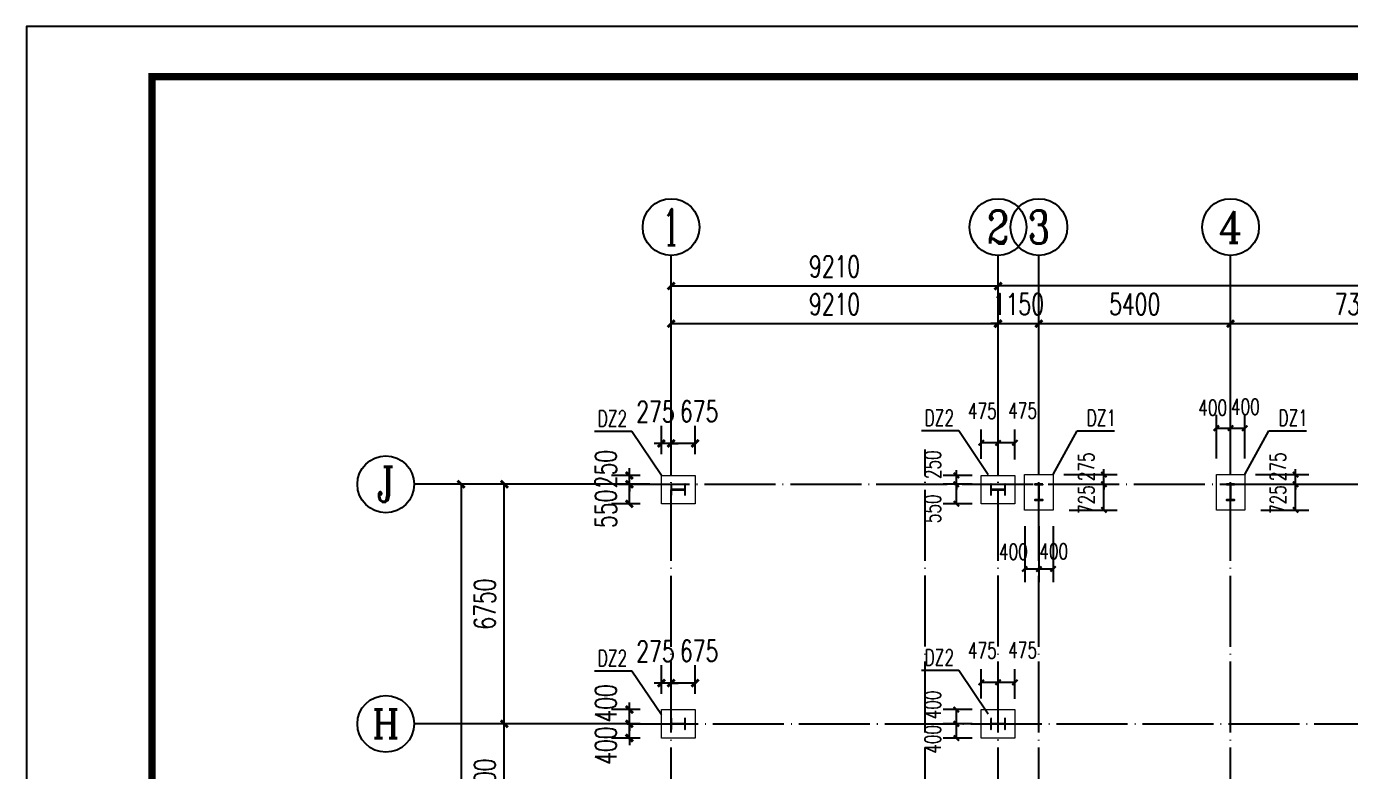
# Model space of a CAD drawing. Extents: x -89996 to 1006241, y -2176 to 440573.
# Drawn here: x 243070 to 280342, y 151627 to 172594 of the extents above; entities that cross this region are included whole.
import ezdxf
from ezdxf.enums import TextEntityAlignment as Align

# ---------------------------------------------------------------- set-up
doc = ezdxf.new("R2010")
doc.units = 0
doc.header["$LTSCALE"] = 1000
doc.header["$MEASUREMENT"] = 0
doc.linetypes.add('DOTE', pattern=[2.42, 2, -0.2, 0.02, -0.2])
for name, color, linetype in [('AXIS', 3, 'Continuous'), ('AXIS_TEXT', 7, 'Continuous'), ('DIM_LEAD', 3, 'Continuous'), ('DOTE', 1, 'DOTE'), ('GZ', 50, 'Continuous'), ('PUB_TITLE', 4, 'Continuous'), ('WALL', 9, 'Continuous'), ('YCX', 90, 'Continuous')]:
    doc.layers.add(name, color=color, linetype=linetype)
doc.layers.add('BASE_SING', color=7, linetype='Continuous', lineweight=0)
doc.styles.add('_TCH_AXIS', font='COMPLEX', dxfattribs={"bigfont": 'GBCBIG'})
doc.styles.add('_TCH_DIM_T3', font='SIMPLEX', dxfattribs={"width": 0.705882, "bigfont": 'GBCBIG'})
doc.styles.add('COMPLEX', font='COMPLEX')
doc.dimstyles.new('_TCH_ARCH&&200', dxfattribs={"dimtxt": 595, "dimasz": 200, "dimexe": 500, "dimexo": 600, "dimgap": 252.5, "dimtad": 1, "dimdec": 0, "dimzin": 0, "dimdsep": 46, "dimtxsty": '_TCH_DIM_T3', "dimblk": 'ARCHTICK', "dimcen": 0.09, "dimclrt": 7, "dimazin": 2, "dimtfac": 1, "dimtdec": 0, "dimtix": 1, "dimtmove": 2, "dimatfit": 3, "dimfxl": 0, "dimtolj": 1, "dimtzin": 0, "dimarcsym": 0})
doc.dimstyles.new('TCH-200-1', dxfattribs={"dimtxt": 595, "dimasz": 200, "dimexe": 500, "dimexo": 600, "dimgap": 252.5, "dimtad": 1, "dimdec": 0, "dimzin": 0, "dimdsep": 46, "dimtxsty": '_TCH_DIM_T3', "dimblk": 'ARCHTICK', "dimcen": 0.09, "dimclrd": 3, "dimclre": 3, "dimclrt": 7, "dimazin": 2, "dimtfac": 1, "dimtdec": 0, "dimtix": 1, "dimtmove": 2, "dimatfit": 3, "dimfxl": 0, "dimtolj": 1, "dimtzin": 0, "dimarcsym": 0})
doc.dimstyles.new('TCH_150_1', dxfattribs={"dimtxt": 446.25, "dimasz": 150, "dimexe": 375, "dimexo": 450, "dimgap": 189.375, "dimtad": 1, "dimdec": 0, "dimzin": 0, "dimdsep": 46, "dimtxsty": '_TCH_DIM_T3', "dimblk": 'ARCHTICK', "dimcen": 0.09, "dimclrd": 256, "dimclre": 256, "dimclrt": 7, "dimazin": 2, "dimtfac": 1, "dimtdec": 0, "dimtix": 1, "dimtmove": 2, "dimatfit": 3, "dimfxl": 0, "dimtolj": 1, "dimtzin": 0, "dimarcsym": 0})

# ---------------------------------------------------------------- blocks, each defined once
blk = doc.blocks.new('_AXISO')
blk.add_circle((0, 0), 0.5)
at = {"layer": 'AXIS_TEXT', "style": 'COMPLEX', "width": 1.041667}
blk.add_attdef('A', text='', height=0.56, dxfattribs=at).set_placement((-0.25, -0.28), (0.25, -0.28), align=Align.FIT)
blk = doc.blocks.new('_ArchTick')
at = {"color": 0, "linetype": 'ByBlock', "const_width": 0.4}
blk.add_lwpolyline([(-0.5, -0.5), (0.5, 0.5)], dxfattribs=at)
blk = doc.blocks.new('*D3018')
at = {"layer": 'AXIS', "color": 0, "lineweight": -2, "transparency": 16777216}
for p, q in [((1480, 42427), (1480, 45877)), ((10690, 42427), (10690, 45877)), ((1480, 45377), (10690, 45377))]:
    blk.add_line(p, q, dxfattribs=at)
at = {"layer": 'Defpoints', "color": 0, "transparency": 16777216}
for p in [(10690, 45377), (1480, 41827), (10690, 41827)]:
    blk.add_point(p, dxfattribs=at)
at = {"layer": 'AXIS', "color": 0, "lineweight": -2, "transparency": 16777216, "xscale": 200, "yscale": 200, "zscale": 200, "rotation": 180}
blk.add_blockref('_ArchTick', (1480, 45377), dxfattribs=at)
at = {"layer": 'AXIS', "color": 0, "lineweight": -2, "transparency": 16777216, "xscale": 200, "yscale": 200, "zscale": 200}
blk.add_blockref('_ArchTick', (10690, 45377), dxfattribs=at)
at = {"layer": 'AXIS', "color": 7, "transparency": 16777216, "insert": (6085, 45927), "char_height": 595, "attachment_point": 5, "style": '_TCH_DIM_T3'}
blk.add_mtext('\\A1;9210', dxfattribs=at)
blk = doc.blocks.new('*D3019')
at = {"layer": 'AXIS', "color": 0, "lineweight": -2, "transparency": 16777216}
for p, q in [((10690, 42427), (10690, 45877)), ((11840, 42427), (11840, 45877)), ((10690, 45377), (10490, 45377)), ((10690, 45377), (11840, 45377)), ((11840, 45377), (12040, 45377))]:
    blk.add_line(p, q, dxfattribs=at)
at = {"layer": 'Defpoints', "color": 0, "transparency": 16777216}
for p in [(11840, 45377), (10690, 41827), (11840, 41827)]:
    blk.add_point(p, dxfattribs=at)
at = {"layer": 'AXIS', "color": 0, "lineweight": -2, "transparency": 16777216, "xscale": 200, "yscale": 200, "zscale": 200}
blk.add_blockref('_ArchTick', (10690, 45377), dxfattribs=at)
at = {"layer": 'AXIS', "color": 0, "lineweight": -2, "transparency": 16777216, "xscale": 200, "yscale": 200, "zscale": 200, "rotation": 180}
blk.add_blockref('_ArchTick', (11840, 45377), dxfattribs=at)
at = {"layer": 'AXIS', "color": 7, "transparency": 16777216, "insert": (11265, 45927), "char_height": 595, "attachment_point": 5, "style": '_TCH_DIM_T3'}
blk.add_mtext('\\A1;1150', dxfattribs=at)
blk = doc.blocks.new('*D3020')
at = {"layer": 'AXIS', "color": 0, "lineweight": -2, "transparency": 16777216}
for p, q in [((11840, 42427), (11840, 45877)), ((17240, 42427), (17240, 45877)), ((11840, 45377), (17240, 45377))]:
    blk.add_line(p, q, dxfattribs=at)
at = {"layer": 'Defpoints', "color": 0, "transparency": 16777216}
for p in [(17240, 45377), (11840, 41827), (17240, 41827)]:
    blk.add_point(p, dxfattribs=at)
at = {"layer": 'AXIS', "color": 0, "lineweight": -2, "transparency": 16777216, "xscale": 200, "yscale": 200, "zscale": 200, "rotation": 180}
blk.add_blockref('_ArchTick', (11840, 45377), dxfattribs=at)
at = {"layer": 'AXIS', "color": 0, "lineweight": -2, "transparency": 16777216, "xscale": 200, "yscale": 200, "zscale": 200}
blk.add_blockref('_ArchTick', (17240, 45377), dxfattribs=at)
at = {"layer": 'AXIS', "color": 7, "transparency": 16777216, "insert": (14540, 45927), "char_height": 595, "attachment_point": 5, "style": '_TCH_DIM_T3'}
blk.add_mtext('\\A1;5400', dxfattribs=at)
blk = doc.blocks.new('*D3021')
at = {"layer": 'AXIS', "color": 0, "lineweight": -2, "transparency": 16777216}
for p, q in [((17240, 42427), (17240, 45877)), ((24540, 42427), (24540, 45877)), ((17240, 45377), (24540, 45377))]:
    blk.add_line(p, q, dxfattribs=at)
at = {"layer": 'Defpoints', "color": 0, "transparency": 16777216}
for p in [(24540, 45377), (17240, 41827), (24540, 41827)]:
    blk.add_point(p, dxfattribs=at)
at = {"layer": 'AXIS', "color": 0, "lineweight": -2, "transparency": 16777216, "xscale": 200, "yscale": 200, "zscale": 200, "rotation": 180}
blk.add_blockref('_ArchTick', (17240, 45377), dxfattribs=at)
at = {"layer": 'AXIS', "color": 0, "lineweight": -2, "transparency": 16777216, "xscale": 200, "yscale": 200, "zscale": 200}
blk.add_blockref('_ArchTick', (24540, 45377), dxfattribs=at)
at = {"layer": 'AXIS', "color": 7, "transparency": 16777216, "insert": (20890, 45927), "char_height": 595, "attachment_point": 5, "style": '_TCH_DIM_T3'}
blk.add_mtext('\\A1;7300', dxfattribs=at)
blk = doc.blocks.new('*D3037')
at = {"layer": 'AXIS', "color": 0, "lineweight": -2, "transparency": 16777216}
for p, q in [((-360, 34100), (-3718, 34100)), ((-3218, 30700), (-3218, 34100)), ((-360, 30700), (-3718, 30700))]:
    blk.add_line(p, q, dxfattribs=at)
at = {"layer": 'Defpoints', "color": 0, "transparency": 16777216}
for p in [(-3218, 34100), (240, 34100), (240, 30700)]:
    blk.add_point(p, dxfattribs=at)
at = {"layer": 'AXIS', "color": 0, "lineweight": -2, "transparency": 16777216, "xscale": 200, "yscale": 200, "zscale": 200}
for p, rotation in [((-3218, 34100), 90), ((-3218, 30700), 270)]:
    blk.add_blockref('_ArchTick', p, dxfattribs=dict(at, rotation=rotation))
at = {"layer": 'AXIS', "color": 7, "transparency": 16777216, "insert": (-3768, 32400), "char_height": 595, "attachment_point": 5, "rotation": 90, "style": '_TCH_DIM_T3'}
blk.add_mtext('\\A1;3400', dxfattribs=at)
blk = doc.blocks.new('*D3038')
at = {"layer": 'AXIS', "color": 0, "lineweight": -2, "transparency": 16777216}
for p, q in [((-360, 40850), (-3718, 40850)), ((-3218, 34100), (-3218, 40850)), ((-360, 34100), (-3718, 34100))]:
    blk.add_line(p, q, dxfattribs=at)
at = {"layer": 'Defpoints', "color": 0, "transparency": 16777216}
for p in [(-3218, 40850), (240, 40850), (240, 34100)]:
    blk.add_point(p, dxfattribs=at)
at = {"layer": 'AXIS', "color": 0, "lineweight": -2, "transparency": 16777216, "xscale": 200, "yscale": 200, "zscale": 200}
for p, rotation in [((-3218, 40850), 90), ((-3218, 34100), 270)]:
    blk.add_blockref('_ArchTick', p, dxfattribs=dict(at, rotation=rotation))
at = {"layer": 'AXIS', "color": 7, "transparency": 16777216, "insert": (-3768, 37475), "char_height": 595, "attachment_point": 5, "rotation": 90, "style": '_TCH_DIM_T3'}
blk.add_mtext('\\A1;6750', dxfattribs=at)
blk = doc.blocks.new('*D320')
at = {"layer": 'Defpoints', "color": 0, "transparency": 16777216}
for p in [(261230, 159693), (255313, 120083), (261230, 120083)]:
    blk.add_point(p, dxfattribs=at)
at = {"layer": 'WALL', "color": 3, "lineweight": -2, "transparency": 16777216}
for p, q in [((260630, 159693), (254813, 159693)), ((255313, 159693), (255313, 120083)), ((260630, 120083), (254813, 120083))]:
    blk.add_line(p, q, dxfattribs=at)
at = {"layer": 'WALL', "color": 3, "lineweight": -2, "transparency": 16777216, "xscale": 200, "yscale": 200, "zscale": 200}
for p, rotation in [((255313, 159693), 90), ((255313, 120083), 270)]:
    blk.add_blockref('_ArchTick', p, dxfattribs=dict(at, rotation=rotation))
at = {"layer": 'WALL', "color": 7, "transparency": 16777216, "insert": (254763, 139888), "char_height": 595, "attachment_point": 5, "rotation": 90, "style": '_TCH_DIM_T3'}
blk.add_mtext('\\A1;39610', dxfattribs=at)
blk = doc.blocks.new('*D323')
at = {"layer": 'Defpoints', "color": 0, "transparency": 16777216}
for p in [(270440, 165281), (261230, 159965), (270440, 159793)]:
    blk.add_point(p, dxfattribs=at)
at = {"layer": 'WALL', "color": 3, "lineweight": -2, "transparency": 16777216}
for p, q in [((261230, 160565), (261230, 165781)), ((270440, 160393), (270440, 165781)), ((261230, 165281), (270440, 165281))]:
    blk.add_line(p, q, dxfattribs=at)
at = {"layer": 'WALL', "color": 3, "lineweight": -2, "transparency": 16777216, "xscale": 200, "yscale": 200, "zscale": 200, "rotation": 180}
blk.add_blockref('_ArchTick', (261230, 165281), dxfattribs=at)
at = {"layer": 'WALL', "color": 3, "lineweight": -2, "transparency": 16777216, "xscale": 200, "yscale": 200, "zscale": 200}
blk.add_blockref('_ArchTick', (270440, 165281), dxfattribs=at)
at = {"layer": 'WALL', "color": 7, "transparency": 16777216, "insert": (265835, 165831), "char_height": 595, "attachment_point": 5, "style": '_TCH_DIM_T3'}
blk.add_mtext('\\A1;9210', dxfattribs=at)
blk = doc.blocks.new('*D324')
at = {"layer": 'Defpoints', "color": 0, "transparency": 16777216}
for p in [(270440, 165281), (349750, 160033), (270440, 159793)]:
    blk.add_point(p, dxfattribs=at)
at = {"layer": 'WALL', "color": 3, "lineweight": -2, "transparency": 16777216}
for p, q in [((270440, 160393), (270440, 165781)), ((349750, 160633), (349750, 165781)), ((349750, 165281), (270440, 165281))]:
    blk.add_line(p, q, dxfattribs=at)
at = {"layer": 'WALL', "color": 3, "lineweight": -2, "transparency": 16777216, "xscale": 200, "yscale": 200, "zscale": 200, "rotation": 180}
blk.add_blockref('_ArchTick', (270440, 165281), dxfattribs=at)
at = {"layer": 'WALL', "color": 3, "lineweight": -2, "transparency": 16777216, "xscale": 200, "yscale": 200, "zscale": 200}
blk.add_blockref('_ArchTick', (349750, 165281), dxfattribs=at)
at = {"layer": 'WALL', "color": 7, "transparency": 16777216, "insert": (310095, 165831), "char_height": 595, "attachment_point": 5, "style": '_TCH_DIM_T3'}
blk.add_mtext('\\A1;79310', dxfattribs=at)
blk = doc.blocks.new('*D856')
at = {"layer": 'Defpoints', "color": 0, "transparency": 16777216}
for p in [(261230, 160843), (261230, 159942), (261905, 159942)]:
    blk.add_point(p, dxfattribs=at)
at = {"layer": 'WALL', "color": 3, "lineweight": -2, "transparency": 16777216}
for p, q in [((261230, 160542), (261230, 161343)), ((261905, 160542), (261905, 161343)), ((261905, 160843), (261230, 160843))]:
    blk.add_line(p, q, dxfattribs=at)
at = {"layer": 'WALL', "color": 3, "lineweight": -2, "transparency": 16777216, "xscale": 200, "yscale": 200, "zscale": 200, "rotation": 180}
blk.add_blockref('_ArchTick', (261230, 160843), dxfattribs=at)
at = {"layer": 'WALL', "color": 3, "lineweight": -2, "transparency": 16777216, "xscale": 200, "yscale": 200, "zscale": 200}
blk.add_blockref('_ArchTick', (261905, 160843), dxfattribs=at)
at = {"layer": 'WALL', "color": 7, "transparency": 16777216, "insert": (262018, 161749), "char_height": 595, "attachment_point": 5, "style": '_TCH_DIM_T3'}
blk.add_mtext('\\A1;675', dxfattribs=at)
blk = doc.blocks.new('*D857')
at = {"layer": 'Defpoints', "color": 0, "transparency": 16777216}
for p in [(260955, 160843), (260955, 159942), (261230, 159942)]:
    blk.add_point(p, dxfattribs=at)
at = {"layer": 'WALL', "color": 3, "lineweight": -2, "transparency": 16777216}
for p, q in [((260955, 160542), (260955, 161343)), ((261230, 160542), (261230, 161343)), ((260955, 160843), (260755, 160843)), ((261230, 160843), (260955, 160843)), ((261230, 160843), (261430, 160843))]:
    blk.add_line(p, q, dxfattribs=at)
at = {"layer": 'WALL', "color": 3, "lineweight": -2, "transparency": 16777216, "xscale": 200, "yscale": 200, "zscale": 200}
blk.add_blockref('_ArchTick', (260955, 160843), dxfattribs=at)
at = {"layer": 'WALL', "color": 3, "lineweight": -2, "transparency": 16777216, "xscale": 200, "yscale": 200, "zscale": 200, "rotation": 180}
blk.add_blockref('_ArchTick', (261230, 160843), dxfattribs=at)
at = {"layer": 'WALL', "color": 7, "transparency": 16777216, "insert": (260788, 161739), "char_height": 595, "attachment_point": 5, "style": '_TCH_DIM_T3'}
blk.add_mtext('\\A1;275', dxfattribs=at)
blk = doc.blocks.new('*D858')
at = {"layer": 'Defpoints', "color": 0, "transparency": 16777216}
for p in [(260054, 159943), (260955, 159943), (260955, 159693)]:
    blk.add_point(p, dxfattribs=at)
at = {"layer": 'WALL', "color": 3, "lineweight": -2, "transparency": 16777216}
for p, q in [((260355, 159943), (259554, 159943)), ((260054, 159943), (260054, 160143)), ((260054, 159693), (260054, 159943)), ((260355, 159693), (259554, 159693)), ((260054, 159693), (260054, 159493))]:
    blk.add_line(p, q, dxfattribs=at)
at = {"layer": 'WALL', "color": 3, "lineweight": -2, "transparency": 16777216, "xscale": 200, "yscale": 200, "zscale": 200}
for p, rotation in [((260054, 159943), 270), ((260054, 159693), 90)]:
    blk.add_blockref('_ArchTick', p, dxfattribs=dict(at, rotation=rotation))
at = {"layer": 'WALL', "color": 7, "transparency": 16777216, "insert": (259391, 160121), "char_height": 595, "attachment_point": 5, "rotation": 90, "style": '_TCH_DIM_T3'}
blk.add_mtext('\\A1;250', dxfattribs=at)
blk = doc.blocks.new('*D859')
at = {"layer": 'Defpoints', "color": 0, "transparency": 16777216}
for p in [(260054, 159693), (260955, 159693), (260955, 159143)]:
    blk.add_point(p, dxfattribs=at)
at = {"layer": 'WALL', "color": 3, "lineweight": -2, "transparency": 16777216}
for p, q in [((260355, 159693), (259554, 159693)), ((260054, 159143), (260054, 159693)), ((260355, 159143), (259554, 159143))]:
    blk.add_line(p, q, dxfattribs=at)
at = {"layer": 'WALL', "color": 3, "lineweight": -2, "transparency": 16777216, "xscale": 200, "yscale": 200, "zscale": 200}
for p, rotation in [((260054, 159693), 90), ((260054, 159143), 270)]:
    blk.add_blockref('_ArchTick', p, dxfattribs=dict(at, rotation=rotation))
at = {"layer": 'WALL', "color": 7, "transparency": 16777216, "insert": (259391, 159002), "char_height": 595, "attachment_point": 5, "rotation": 90, "style": '_TCH_DIM_T3'}
blk.add_mtext('\\A1;550', dxfattribs=at)
blk = doc.blocks.new('*D2074')
at = {"layer": 'Defpoints', "color": 0, "transparency": 16777216}
for p in [(270440, 160862), (270440, 159961), (270915, 159943)]:
    blk.add_point(p, dxfattribs=at)
at = {"layer": 'DIM_LEAD', "lineweight": -2, "transparency": 16777216}
for p, q in [((270440, 160411), (270440, 161237)), ((270915, 160393), (270915, 161237)), ((270915, 160862), (270440, 160862))]:
    blk.add_line(p, q, dxfattribs=at)
at = {"layer": 'DIM_LEAD', "lineweight": -2, "transparency": 16777216, "xscale": 150, "yscale": 150, "zscale": 150, "rotation": 180}
blk.add_blockref('_ArchTick', (270440, 160862), dxfattribs=at)
at = {"layer": 'DIM_LEAD', "lineweight": -2, "transparency": 16777216, "xscale": 150, "yscale": 150, "zscale": 150}
blk.add_blockref('_ArchTick', (270915, 160862), dxfattribs=at)
at = {"layer": 'DIM_LEAD', "color": 7, "transparency": 16777216, "insert": (271133, 161768), "char_height": 446.2, "attachment_point": 5, "style": '_TCH_DIM_T3'}
blk.add_mtext('\\A1;475', dxfattribs=at)
blk = doc.blocks.new('*D2075')
at = {"layer": 'Defpoints', "color": 0, "transparency": 16777216}
for p in [(269965, 160862), (269965, 159961), (270440, 159961)]:
    blk.add_point(p, dxfattribs=at)
at = {"layer": 'DIM_LEAD', "lineweight": -2, "transparency": 16777216}
for p, q in [((269965, 160411), (269965, 161237)), ((270440, 160411), (270440, 161237)), ((270440, 160862), (269965, 160862))]:
    blk.add_line(p, q, dxfattribs=at)
at = {"layer": 'DIM_LEAD', "lineweight": -2, "transparency": 16777216, "xscale": 150, "yscale": 150, "zscale": 150, "rotation": 180}
blk.add_blockref('_ArchTick', (269965, 160862), dxfattribs=at)
at = {"layer": 'DIM_LEAD', "lineweight": -2, "transparency": 16777216, "xscale": 150, "yscale": 150, "zscale": 150}
blk.add_blockref('_ArchTick', (270440, 160862), dxfattribs=at)
at = {"layer": 'DIM_LEAD', "color": 7, "transparency": 16777216, "insert": (269998, 161758), "char_height": 446.2, "attachment_point": 5, "style": '_TCH_DIM_T3'}
blk.add_mtext('\\A1;475', dxfattribs=at)
blk = doc.blocks.new('*D2076')
at = {"layer": 'Defpoints', "color": 0, "transparency": 16777216}
for p in [(269265, 159943), (270165, 159943), (270165, 159693)]:
    blk.add_point(p, dxfattribs=at)
at = {"layer": 'DIM_LEAD', "lineweight": -2, "transparency": 16777216}
for p, q in [((269715, 159943), (268890, 159943)), ((269265, 159943), (269265, 160093)), ((269265, 159693), (269265, 159943)), ((269715, 159693), (268890, 159693)), ((269265, 159693), (269265, 159543))]:
    blk.add_line(p, q, dxfattribs=at)
at = {"layer": 'DIM_LEAD', "lineweight": -2, "transparency": 16777216, "xscale": 150, "yscale": 150, "zscale": 150}
for p, rotation in [((269265, 159943), 270), ((269265, 159693), 90)]:
    blk.add_blockref('_ArchTick', p, dxfattribs=dict(at, rotation=rotation))
at = {"layer": 'DIM_LEAD', "color": 7, "transparency": 16777216, "insert": (268601, 160244), "char_height": 446.2, "attachment_point": 5, "rotation": 90, "style": '_TCH_DIM_T3'}
blk.add_mtext('\\A1;250', dxfattribs=at)
blk = doc.blocks.new('*D2077')
at = {"layer": 'Defpoints', "color": 0, "transparency": 16777216}
for p in [(269265, 159693), (270165, 159693), (270165, 159143)]:
    blk.add_point(p, dxfattribs=at)
at = {"layer": 'DIM_LEAD', "lineweight": -2, "transparency": 16777216}
for p, q in [((269715, 159693), (268890, 159693)), ((269265, 159143), (269265, 159693)), ((269715, 159143), (268890, 159143))]:
    blk.add_line(p, q, dxfattribs=at)
at = {"layer": 'DIM_LEAD', "lineweight": -2, "transparency": 16777216, "xscale": 150, "yscale": 150, "zscale": 150}
for p, rotation in [((269265, 159693), 90), ((269265, 159143), 270)]:
    blk.add_blockref('_ArchTick', p, dxfattribs=dict(at, rotation=rotation))
at = {"layer": 'DIM_LEAD', "color": 7, "transparency": 16777216, "insert": (268601, 159002), "char_height": 446.2, "attachment_point": 5, "rotation": 90, "style": '_TCH_DIM_T3'}
blk.add_mtext('\\A1;550', dxfattribs=at)
blk = doc.blocks.new('*D2078')
at = {"layer": 'Defpoints', "color": 0, "transparency": 16777216}
for p in [(271190, 158967), (271590, 158967), (271590, 157306)]:
    blk.add_point(p, dxfattribs=at)
at = {"layer": 'DIM_LEAD', "lineweight": -2, "transparency": 16777216}
for p, q in [((271190, 158517), (271190, 156931)), ((271590, 158517), (271590, 156931)), ((271190, 157306), (271590, 157306))]:
    blk.add_line(p, q, dxfattribs=at)
at = {"layer": 'DIM_LEAD', "lineweight": -2, "transparency": 16777216, "xscale": 150, "yscale": 150, "zscale": 150, "rotation": 180}
blk.add_blockref('_ArchTick', (271190, 157306), dxfattribs=at)
at = {"layer": 'DIM_LEAD', "lineweight": -2, "transparency": 16777216, "xscale": 150, "yscale": 150, "zscale": 150}
blk.add_blockref('_ArchTick', (271590, 157306), dxfattribs=at)
at = {"layer": 'DIM_LEAD', "color": 7, "transparency": 16777216, "insert": (270873, 157792), "char_height": 446.2, "attachment_point": 5, "style": '_TCH_DIM_T3'}
blk.add_mtext('\\A1;400', dxfattribs=at)
blk = doc.blocks.new('*D2079')
at = {"layer": 'Defpoints', "color": 0, "transparency": 16777216}
for p in [(271590, 158967), (271990, 158967), (271990, 157306)]:
    blk.add_point(p, dxfattribs=at)
at = {"layer": 'DIM_LEAD', "lineweight": -2, "transparency": 16777216}
for p, q in [((271590, 158517), (271590, 156931)), ((271990, 158517), (271990, 156931)), ((271590, 157306), (271990, 157306))]:
    blk.add_line(p, q, dxfattribs=at)
at = {"layer": 'DIM_LEAD', "lineweight": -2, "transparency": 16777216, "xscale": 150, "yscale": 150, "zscale": 150, "rotation": 180}
blk.add_blockref('_ArchTick', (271590, 157306), dxfattribs=at)
at = {"layer": 'DIM_LEAD', "lineweight": -2, "transparency": 16777216, "xscale": 150, "yscale": 150, "zscale": 150}
blk.add_blockref('_ArchTick', (271990, 157306), dxfattribs=at)
at = {"layer": 'DIM_LEAD', "color": 7, "transparency": 16777216, "insert": (272008, 157802), "char_height": 446.2, "attachment_point": 5, "style": '_TCH_DIM_T3'}
blk.add_mtext('\\A1;400', dxfattribs=at)
blk = doc.blocks.new('*D2080')
at = {"layer": 'Defpoints', "color": 0, "transparency": 16777216}
for p in [(271840, 159967), (273421, 159967), (271875, 159693)]:
    blk.add_point(p, dxfattribs=at)
at = {"layer": 'DIM_LEAD', "lineweight": -2, "transparency": 16777216}
for p, q in [((272290, 159967), (273796, 159967)), ((273421, 159967), (273421, 160117)), ((273421, 159693), (273421, 159967)), ((272325, 159693), (273796, 159693)), ((273421, 159693), (273421, 159543))]:
    blk.add_line(p, q, dxfattribs=at)
at = {"layer": 'DIM_LEAD', "lineweight": -2, "transparency": 16777216, "xscale": 150, "yscale": 150, "zscale": 150}
for p, rotation in [((273421, 159967), 270), ((273421, 159693), 90)]:
    blk.add_blockref('_ArchTick', p, dxfattribs=dict(at, rotation=rotation))
at = {"layer": 'DIM_LEAD', "color": 7, "transparency": 16777216, "insert": (272927, 160184), "char_height": 446.2, "attachment_point": 5, "rotation": 90, "style": '_TCH_DIM_T3'}
blk.add_mtext('\\A1;275', dxfattribs=at)
blk = doc.blocks.new('*D2081')
at = {"layer": 'Defpoints', "color": 0, "transparency": 16777216}
for p in [(271875, 159693), (273421, 159693), (271990, 158968)]:
    blk.add_point(p, dxfattribs=at)
at = {"layer": 'DIM_LEAD', "lineweight": -2, "transparency": 16777216}
for p, q in [((272325, 159693), (273796, 159693)), ((273421, 158968), (273421, 159693)), ((272440, 158968), (273796, 158968))]:
    blk.add_line(p, q, dxfattribs=at)
at = {"layer": 'DIM_LEAD', "lineweight": -2, "transparency": 16777216, "xscale": 150, "yscale": 150, "zscale": 150}
for p, rotation in [((273421, 159693), 90), ((273421, 158968), 270)]:
    blk.add_blockref('_ArchTick', p, dxfattribs=dict(at, rotation=rotation))
at = {"layer": 'DIM_LEAD', "color": 7, "transparency": 16777216, "insert": (272927, 159261), "char_height": 446.2, "attachment_point": 5, "rotation": 90, "style": '_TCH_DIM_T3'}
blk.add_mtext('\\A1;725', dxfattribs=at)
blk = doc.blocks.new('*D2114')
at = {"layer": 'Defpoints', "color": 0, "transparency": 16777216}
for p in [(261230, 154093), (261230, 153192), (261905, 153192)]:
    blk.add_point(p, dxfattribs=at)
at = {"layer": 'WALL', "color": 3, "lineweight": -2, "transparency": 16777216}
for p, q in [((261230, 153792), (261230, 154593)), ((261905, 153792), (261905, 154593)), ((261905, 154093), (261230, 154093))]:
    blk.add_line(p, q, dxfattribs=at)
at = {"layer": 'WALL', "color": 3, "lineweight": -2, "transparency": 16777216, "xscale": 200, "yscale": 200, "zscale": 200, "rotation": 180}
blk.add_blockref('_ArchTick', (261230, 154093), dxfattribs=at)
at = {"layer": 'WALL', "color": 3, "lineweight": -2, "transparency": 16777216, "xscale": 200, "yscale": 200, "zscale": 200}
blk.add_blockref('_ArchTick', (261905, 154093), dxfattribs=at)
at = {"layer": 'WALL', "color": 7, "transparency": 16777216, "insert": (262018, 154999), "char_height": 595, "attachment_point": 5, "style": '_TCH_DIM_T3'}
blk.add_mtext('\\A1;675', dxfattribs=at)
blk = doc.blocks.new('*D2115')
at = {"layer": 'Defpoints', "color": 0, "transparency": 16777216}
for p in [(260955, 154093), (260955, 153192), (261230, 153192)]:
    blk.add_point(p, dxfattribs=at)
at = {"layer": 'WALL', "color": 3, "lineweight": -2, "transparency": 16777216}
for p, q in [((260955, 153792), (260955, 154593)), ((261230, 153792), (261230, 154593)), ((260955, 154093), (260755, 154093)), ((261230, 154093), (260955, 154093)), ((261230, 154093), (261430, 154093))]:
    blk.add_line(p, q, dxfattribs=at)
at = {"layer": 'WALL', "color": 3, "lineweight": -2, "transparency": 16777216, "xscale": 200, "yscale": 200, "zscale": 200}
blk.add_blockref('_ArchTick', (260955, 154093), dxfattribs=at)
at = {"layer": 'WALL', "color": 3, "lineweight": -2, "transparency": 16777216, "xscale": 200, "yscale": 200, "zscale": 200, "rotation": 180}
blk.add_blockref('_ArchTick', (261230, 154093), dxfattribs=at)
at = {"layer": 'WALL', "color": 7, "transparency": 16777216, "insert": (260788, 154989), "char_height": 595, "attachment_point": 5, "style": '_TCH_DIM_T3'}
blk.add_mtext('\\A1;275', dxfattribs=at)
blk = doc.blocks.new('*D2116')
at = {"layer": 'Defpoints', "color": 0, "transparency": 16777216}
for p in [(260054, 153343), (260955, 153343), (260955, 152943)]:
    blk.add_point(p, dxfattribs=at)
at = {"layer": 'WALL', "color": 3, "lineweight": -2, "transparency": 16777216}
for p, q in [((260355, 153343), (259554, 153343)), ((260054, 153343), (260054, 153543)), ((260054, 152943), (260054, 153343)), ((260355, 152943), (259554, 152943)), ((260054, 152943), (260054, 152743))]:
    blk.add_line(p, q, dxfattribs=at)
at = {"layer": 'WALL', "color": 3, "lineweight": -2, "transparency": 16777216, "xscale": 200, "yscale": 200, "zscale": 200}
for p, rotation in [((260054, 153343), 270), ((260054, 152943), 90)]:
    blk.add_blockref('_ArchTick', p, dxfattribs=dict(at, rotation=rotation))
at = {"layer": 'WALL', "color": 7, "transparency": 16777216, "insert": (259391, 153520), "char_height": 595, "attachment_point": 5, "rotation": 90, "style": '_TCH_DIM_T3'}
blk.add_mtext('\\A1;400', dxfattribs=at)
blk = doc.blocks.new('*D2117')
at = {"layer": 'Defpoints', "color": 0, "transparency": 16777216}
for p in [(260054, 152943), (260955, 152943), (260955, 152543)]:
    blk.add_point(p, dxfattribs=at)
at = {"layer": 'WALL', "color": 3, "lineweight": -2, "transparency": 16777216}
for p, q in [((260355, 152943), (259554, 152943)), ((260054, 152943), (260054, 153143)), ((260054, 152543), (260054, 152943)), ((260355, 152543), (259554, 152543)), ((260054, 152543), (260054, 152343))]:
    blk.add_line(p, q, dxfattribs=at)
at = {"layer": 'WALL', "color": 3, "lineweight": -2, "transparency": 16777216, "xscale": 200, "yscale": 200, "zscale": 200}
for p, rotation in [((260054, 152943), 270), ((260054, 152543), 90)]:
    blk.add_blockref('_ArchTick', p, dxfattribs=dict(at, rotation=rotation))
at = {"layer": 'WALL', "color": 7, "transparency": 16777216, "insert": (259391, 152329), "char_height": 595, "attachment_point": 5, "rotation": 90, "style": '_TCH_DIM_T3'}
blk.add_mtext('\\A1;400', dxfattribs=at)
blk = doc.blocks.new('*D2118')
at = {"layer": 'Defpoints', "color": 0, "transparency": 16777216}
for p in [(270440, 154112), (270440, 153211), (270915, 153193)]:
    blk.add_point(p, dxfattribs=at)
at = {"layer": 'DIM_LEAD', "lineweight": -2, "transparency": 16777216}
for p, q in [((270440, 153661), (270440, 154487)), ((270915, 153643), (270915, 154487)), ((270915, 154112), (270440, 154112))]:
    blk.add_line(p, q, dxfattribs=at)
at = {"layer": 'DIM_LEAD', "lineweight": -2, "transparency": 16777216, "xscale": 150, "yscale": 150, "zscale": 150, "rotation": 180}
blk.add_blockref('_ArchTick', (270440, 154112), dxfattribs=at)
at = {"layer": 'DIM_LEAD', "lineweight": -2, "transparency": 16777216, "xscale": 150, "yscale": 150, "zscale": 150}
blk.add_blockref('_ArchTick', (270915, 154112), dxfattribs=at)
at = {"layer": 'DIM_LEAD', "color": 7, "transparency": 16777216, "insert": (271133, 155018), "char_height": 446.2, "attachment_point": 5, "style": '_TCH_DIM_T3'}
blk.add_mtext('\\A1;475', dxfattribs=at)
blk = doc.blocks.new('*D2119')
at = {"layer": 'Defpoints', "color": 0, "transparency": 16777216}
for p in [(269965, 154112), (269965, 153211), (270440, 153211)]:
    blk.add_point(p, dxfattribs=at)
at = {"layer": 'DIM_LEAD', "lineweight": -2, "transparency": 16777216}
for p, q in [((269965, 153661), (269965, 154487)), ((270440, 153661), (270440, 154487)), ((270440, 154112), (269965, 154112))]:
    blk.add_line(p, q, dxfattribs=at)
at = {"layer": 'DIM_LEAD', "lineweight": -2, "transparency": 16777216, "xscale": 150, "yscale": 150, "zscale": 150, "rotation": 180}
blk.add_blockref('_ArchTick', (269965, 154112), dxfattribs=at)
at = {"layer": 'DIM_LEAD', "lineweight": -2, "transparency": 16777216, "xscale": 150, "yscale": 150, "zscale": 150}
blk.add_blockref('_ArchTick', (270440, 154112), dxfattribs=at)
at = {"layer": 'DIM_LEAD', "color": 7, "transparency": 16777216, "insert": (269998, 155008), "char_height": 446.2, "attachment_point": 5, "style": '_TCH_DIM_T3'}
blk.add_mtext('\\A1;475', dxfattribs=at)
blk = doc.blocks.new('*D2120')
at = {"layer": 'Defpoints', "color": 0, "transparency": 16777216}
for p in [(269265, 153343), (270165, 153343), (270165, 152943)]:
    blk.add_point(p, dxfattribs=at)
at = {"layer": 'DIM_LEAD', "lineweight": -2, "transparency": 16777216}
for p, q in [((269715, 153343), (268890, 153343)), ((269265, 152943), (269265, 153343)), ((269715, 152943), (268890, 152943))]:
    blk.add_line(p, q, dxfattribs=at)
at = {"layer": 'DIM_LEAD', "lineweight": -2, "transparency": 16777216, "xscale": 150, "yscale": 150, "zscale": 150}
for p, rotation in [((269265, 153343), 90), ((269265, 152943), 270)]:
    blk.add_blockref('_ArchTick', p, dxfattribs=dict(at, rotation=rotation))
at = {"layer": 'DIM_LEAD', "color": 7, "transparency": 16777216, "insert": (268601, 153476), "char_height": 446.2, "attachment_point": 5, "rotation": 90, "style": '_TCH_DIM_T3'}
blk.add_mtext('\\A1;400', dxfattribs=at)
blk = doc.blocks.new('*D2121')
at = {"layer": 'Defpoints', "color": 0, "transparency": 16777216}
for p in [(269265, 152943), (270165, 152943), (270165, 152543)]:
    blk.add_point(p, dxfattribs=at)
at = {"layer": 'DIM_LEAD', "lineweight": -2, "transparency": 16777216}
for p, q in [((269715, 152943), (268890, 152943)), ((269265, 152543), (269265, 152943)), ((269715, 152543), (268890, 152543))]:
    blk.add_line(p, q, dxfattribs=at)
at = {"layer": 'DIM_LEAD', "lineweight": -2, "transparency": 16777216, "xscale": 150, "yscale": 150, "zscale": 150}
for p, rotation in [((269265, 152943), 90), ((269265, 152543), 270)]:
    blk.add_blockref('_ArchTick', p, dxfattribs=dict(at, rotation=rotation))
at = {"layer": 'DIM_LEAD', "color": 7, "transparency": 16777216, "insert": (268601, 152505), "char_height": 446.2, "attachment_point": 5, "rotation": 90, "style": '_TCH_DIM_T3'}
blk.add_mtext('\\A1;400', dxfattribs=at)
blk = doc.blocks.new('*D2242')
at = {"layer": 'Defpoints', "color": 0, "transparency": 16777216}
for p in [(276990, 161275), (276590, 159968), (276990, 159968)]:
    blk.add_point(p, dxfattribs=at)
at = {"layer": 'DIM_LEAD', "lineweight": -2, "transparency": 16777216}
for p, q in [((276590, 160418), (276590, 161650)), ((276990, 160418), (276990, 161650)), ((276590, 161275), (276990, 161275))]:
    blk.add_line(p, q, dxfattribs=at)
at = {"layer": 'DIM_LEAD', "lineweight": -2, "transparency": 16777216, "xscale": 150, "yscale": 150, "zscale": 150, "rotation": 180}
blk.add_blockref('_ArchTick', (276590, 161275), dxfattribs=at)
at = {"layer": 'DIM_LEAD', "lineweight": -2, "transparency": 16777216, "xscale": 150, "yscale": 150, "zscale": 150}
blk.add_blockref('_ArchTick', (276990, 161275), dxfattribs=at)
at = {"layer": 'DIM_LEAD', "color": 7, "transparency": 16777216, "insert": (276487, 161851), "char_height": 446.2, "attachment_point": 5, "style": '_TCH_DIM_T3'}
blk.add_mtext('\\A1;400', dxfattribs=at)
blk = doc.blocks.new('*D2243')
at = {"layer": 'Defpoints', "color": 0, "transparency": 16777216}
for p in [(277390, 161275), (276990, 159968), (277390, 159968)]:
    blk.add_point(p, dxfattribs=at)
at = {"layer": 'DIM_LEAD', "lineweight": -2, "transparency": 16777216}
for p, q in [((276990, 160418), (276990, 161650)), ((277390, 160418), (277390, 161650)), ((276990, 161275), (277390, 161275))]:
    blk.add_line(p, q, dxfattribs=at)
at = {"layer": 'DIM_LEAD', "lineweight": -2, "transparency": 16777216, "xscale": 150, "yscale": 150, "zscale": 150, "rotation": 180}
blk.add_blockref('_ArchTick', (276990, 161275), dxfattribs=at)
at = {"layer": 'DIM_LEAD', "lineweight": -2, "transparency": 16777216, "xscale": 150, "yscale": 150, "zscale": 150}
blk.add_blockref('_ArchTick', (277390, 161275), dxfattribs=at)
at = {"layer": 'DIM_LEAD', "color": 7, "transparency": 16777216, "insert": (277408, 161876), "char_height": 446.2, "attachment_point": 5, "style": '_TCH_DIM_T3'}
blk.add_mtext('\\A1;400', dxfattribs=at)
blk = doc.blocks.new('*D2244')
at = {"layer": 'Defpoints', "color": 0, "transparency": 16777216}
for p in [(277240, 159967), (278821, 159967), (277275, 159693)]:
    blk.add_point(p, dxfattribs=at)
at = {"layer": 'DIM_LEAD', "lineweight": -2, "transparency": 16777216}
for p, q in [((277690, 159967), (279196, 159967)), ((278821, 159967), (278821, 160117)), ((278821, 159693), (278821, 159967)), ((277725, 159693), (279196, 159693)), ((278821, 159693), (278821, 159543))]:
    blk.add_line(p, q, dxfattribs=at)
at = {"layer": 'DIM_LEAD', "lineweight": -2, "transparency": 16777216, "xscale": 150, "yscale": 150, "zscale": 150}
for p, rotation in [((278821, 159967), 270), ((278821, 159693), 90)]:
    blk.add_blockref('_ArchTick', p, dxfattribs=dict(at, rotation=rotation))
at = {"layer": 'DIM_LEAD', "color": 7, "transparency": 16777216, "insert": (278327, 160184), "char_height": 446.2, "attachment_point": 5, "rotation": 90, "style": '_TCH_DIM_T3'}
blk.add_mtext('\\A1;275', dxfattribs=at)
blk = doc.blocks.new('*D2245')
at = {"layer": 'Defpoints', "color": 0, "transparency": 16777216}
for p in [(277275, 159693), (278821, 159693), (277390, 158968)]:
    blk.add_point(p, dxfattribs=at)
at = {"layer": 'DIM_LEAD', "lineweight": -2, "transparency": 16777216}
for p, q in [((277725, 159693), (279196, 159693)), ((278821, 158968), (278821, 159693)), ((277840, 158968), (279196, 158968))]:
    blk.add_line(p, q, dxfattribs=at)
at = {"layer": 'DIM_LEAD', "lineweight": -2, "transparency": 16777216, "xscale": 150, "yscale": 150, "zscale": 150}
for p, rotation in [((278821, 159693), 90), ((278821, 158968), 270)]:
    blk.add_blockref('_ArchTick', p, dxfattribs=dict(at, rotation=rotation))
at = {"layer": 'DIM_LEAD', "color": 7, "transparency": 16777216, "insert": (278327, 159261), "char_height": 446.2, "attachment_point": 5, "rotation": 90, "style": '_TCH_DIM_T3'}
blk.add_mtext('\\A1;725', dxfattribs=at)
blk = doc.blocks.new('A$C3A647AB8')
at = {"layer": 'AXIS'}
for p, q in [((1480, 41826.8), (1480, 47298.2)), ((10690.2, 41826.8), (10690.2, 47298.2)), ((11840, 41826.8), (11840, 47298.2)), ((17240, 41826.8), (17240, 47298.2)), ((240, 40850), (-5757.4, 40850)), ((240, 34100), (-5757.4, 34100))]:
    blk.add_line(p, q, dxfattribs=at)
at = {"layer": 'DOTE'}
for p, q in [((1480, -26.8), (1480, 41826.8)), ((8640.2, -24.6), (8640.2, 41826.8)), ((10690.2, -24.6), (10690.2, 41826.8)), ((11840, -26.8), (11840, 41826.8)), ((17240, -26.8), (17240, 41826.8)), ((0, 40850), (91000, 40850)), ((240, 34100), (91240, 34100))]:
    blk.add_line(p, q, dxfattribs=at)
at = {"layer": 'GZ'}
for points in [[(1480, 40849.7), (1480, 40549.7), (1490, 40549.7), (1490, 40692.9), (1495, 40696.7), (1865.3, 40696.7), (1870, 40692.9), (1870, 40549.7), (1880, 40549.7), (1880, 40849.7), (1870, 40849.7), (1870, 40706.7), (1865.5, 40702.7), (1495, 40702.7), (1490, 40706.7), (1490, 40849.7), (1480, 40849.7)], [(10490, 40849.7), (10490, 40549.7), (10500, 40549.7), (10500, 40692.9), (10505, 40696.7), (10875.3, 40696.7), (10880, 40692.9), (10880, 40549.7), (10890, 40549.7), (10890, 40849.7), (10880, 40849.7), (10880, 40706.7), (10875.5, 40702.7), (10505, 40702.7), (10500, 40706.7), (10500, 40849.7), (10490, 40849.7)], [(11950, 40850), (11730, 40850), (11730, 40840), (11833.1, 40840), (11837, 40835), (11837, 40414.6), (11833.1, 40410), (11730, 40410), (11730, 40400), (11950, 40400), (11950, 40410), (11847, 40410), (11843, 40414.5), (11843, 40835), (11847, 40840), (11950, 40840), (11950, 40850)], [(17350, 40850), (17130, 40850), (17130, 40840), (17233.1, 40840), (17237, 40835), (17237, 40414.6), (17233.1, 40410), (17130, 40410), (17130, 40400), (17350, 40400), (17350, 40410), (17247, 40410), (17243, 40414.5), (17243, 40835), (17247, 40840), (17350, 40840), (17350, 40850)], [(1480, 34250), (1480, 33950), (1490, 33950), (1490, 34093.2), (1495, 34097), (1865.3, 34097), (1870, 34093.2), (1870, 33950), (1880, 33950), (1880, 34250), (1870, 34250), (1870, 34107), (1865.5, 34103), (1495, 34103), (1490, 34107), (1490, 34250), (1480, 34250)], [(10490, 34250), (10490, 33950), (10500, 33950), (10500, 34093.2), (10505, 34097), (10875.3, 34097), (10880, 34093.2), (10880, 33950), (10890, 33950), (10890, 34250), (10880, 34250), (10880, 34107), (10875.5, 34103), (10505, 34103), (10500, 34107), (10500, 34250), (10490, 34250)]]:
    blk.add_lwpolyline(points, close=True, dxfattribs=at)
at = {"layer": 'AXIS'}
ref = blk.add_blockref('_AXISO', (1480, 48098.2), dxfattribs=dict(at, xscale=1600, yscale=1600, zscale=1600))
ref.add_attrib('A', '1', dxfattribs={"layer": 'AXIS_TEXT', "height": 1029.4, "style": '_TCH_AXIS'}).set_placement((1259.4, 47583.5), (1700.6, 47583.5), align=Align.FIT)
ref = blk.add_blockref('_AXISO', (10690.2, 48098.2), dxfattribs=dict(at, xscale=1600, yscale=1600, zscale=1600))
ref.add_attrib('A', '2', dxfattribs={"layer": 'AXIS_TEXT', "height": 931.9, "style": '_TCH_AXIS'}).set_placement((10379.5, 47632.3), (11000.8, 47632.3), align=Align.FIT)
ref = blk.add_blockref('_AXISO', (11840, 48098.2), dxfattribs=dict(at, xscale=1600, yscale=1600, zscale=1600))
ref.add_attrib('A', '3', dxfattribs={"layer": 'AXIS_TEXT', "height": 931.9, "style": '_TCH_AXIS'}).set_placement((11529.4, 47632.3), (12150.6, 47632.3), align=Align.FIT)
ref = blk.add_blockref('_AXISO', (17240, 48098.2), dxfattribs=dict(at, xscale=1600, yscale=1600, zscale=1600))
ref.add_attrib('A', '4', dxfattribs={"layer": 'AXIS_TEXT', "height": 890.9, "style": '_TCH_AXIS'}).set_placement((16900.6, 47652.8), (17579.4, 47652.8), align=Align.FIT)
ref = blk.add_blockref('_AXISO', (-6557.4, 40850), dxfattribs=dict(at, xscale=1600, yscale=1600, zscale=1600))
ref.add_attrib('A', 'J', dxfattribs={"layer": 'AXIS_TEXT', "height": 992.1, "style": '_TCH_AXIS'}).set_placement((-6817.3, 40353.9), (-6297.6, 40353.9), align=Align.FIT)
ref = blk.add_blockref('_AXISO', (-6557.4, 34100), dxfattribs=dict(at, xscale=1600, yscale=1600, zscale=1600))
ref.add_attrib('A', 'H', dxfattribs={"layer": 'AXIS_TEXT', "height": 811, "style": '_TCH_AXIS'}).set_placement((-6943.6, 33694.5), (-6171.2, 33694.5), align=Align.FIT)
for p1, p2, distance, picture, middle in [((1480, 41826.8), (10690.2, 41826.8), 3550, '*D3018', (6085.1, 45926.8)), ((10690.2, 41826.8), (11840, 41826.8), 3550, '*D3019', (11265.1, 45926.8)), ((11840, 41826.8), (17240, 41826.8), 3550, '*D3020', (14540, 45926.8)), ((17240, 41826.8), (24540, 41826.8), 3550, '*D3021', (20890, 45926.8)), ((240, 34100), (240, 40850), 3458.2, '*D3038', (-3768.2, 37475)), ((240, 30700), (240, 34100), 3458.2, '*D3037', (-3768.2, 32400))]:
    dim = blk.add_aligned_dim(p1=p1, p2=p2, distance=distance, dimstyle='_TCH_ARCH&&200', dxfattribs=at)
    dim.commit()
    dim.dimension.update_dxf_attribs({"geometry": picture, "text_midpoint": middle})

msp = doc.modelspace()

# ---------------------------------------------------------------- linework, layer by layer
at = {"layer": 'BASE_SING'}
for points in [[(261904.77, 159943.17), (261904.77, 159143.17), (260955.03, 159143.17), (260955.03, 159943.17)], [(270914.69, 159943.17), (270914.69, 159143.17), (269964.95, 159143.17), (269964.95, 159943.17)], [(271989.64, 158967.68), (271189.64, 158967.68), (271189.64, 159967.68), (271989.64, 159967.68)], [(277389.64, 158967.68), (276589.64, 158967.68), (276589.64, 159967.68), (277389.64, 159967.68)], [(261904.77, 153342.68), (261904.77, 152542.68), (260955.03, 152542.68), (260955.03, 153342.68)], [(270914.69, 153342.68), (270914.69, 152542.68), (269964.95, 152542.68), (269964.95, 153342.68)]]:
    msp.add_lwpolyline(points, close=True, dxfattribs=at)
at = {"layer": 'DIM_LEAD'}
for p, q in [((260125.59, 161180.01), (259070.6, 161180.01)), ((260955.03, 159942.17), (260125.59, 161180.01)), ((269335.77, 161199.01), (268280.78, 161199.01)), ((270165.2, 159961.17), (269335.77, 161199.01)), ((271989.64, 159967.04), (272670.05, 161199.01)), ((272670.05, 161199.01), (273725.04, 161199.01)), ((277389.64, 159967.04), (278070.05, 161199.01)), ((278070.05, 161199.01), (279125.04, 161199.01)), ((260125.59, 154430.01), (259070.6, 154430.01)), ((260955.03, 153192.17), (260125.59, 154430.01)), ((269335.77, 154449.01), (268280.78, 154449.01)), ((270165.2, 153211.17), (269335.77, 154449.01))]:
    msp.add_line(p, q, dxfattribs=at)
at = {"layer": 'PUB_TITLE'}
msp.add_lwpolyline([(243069.57, 88593.71), (391669.57, 88593.71), (391669.57, 172593.71), (243069.57, 172593.71)], close=True, dxfattribs=at)
at = {"layer": 'PUB_TITLE', "const_width": 212.12}
msp.add_lwpolyline([(246604.92, 90007.85), (246604.92, 171179.57), (390255.43, 171179.57), (390255.43, 90007.85)], close=True, dxfattribs=at)

# ---------------------------------------------------------------- block references
at = {"layer": 'WALL'}
msp.add_blockref('A$C3A647AB8', (259749.65, 118842.68), dxfattribs=at)

# ---------------------------------------------------------------- texts
at = {"layer": 'YCX', "color": 6, "style": '_TCH_DIM_T3', "width": 0.705882}
for p in [(259161.53, 161319.99), (268371.71, 161338.99), (259161.53, 154569.99), (268371.71, 154588.99)]:
    msp.add_text('DZ2', height=450, dxfattribs=at).set_placement(p)
at = {"layer": 'YCX', "style": '_TCH_DIM_T3', "width": 0.705882}
for p in [(272938.31, 161338.99), (278338.31, 161338.99)]:
    msp.add_text('DZ1', height=450, dxfattribs=at).set_placement(p)

# ---------------------------------------------------------------- dimensions: what is measured, and where the dimension line sits
at = {"layer": 'DIM_LEAD'}
for base, p1, p2, picture, middle in [((276989.64, 161274.99), (276589.64, 159968.07), (276989.64, 159968.07), '*D2242', (276486.72, 161851.47)), ((277389.64, 161274.99), (276989.64, 159968.07), (277389.64, 159968.07), '*D2243', (277407.71, 161875.55)), ((271589.64, 157305.89), (271189.64, 158967.3), (271589.64, 158967.3), '*D2078', (270873.14, 157792.28)), ((271989.64, 157305.89), (271589.64, 158967.3), (271989.64, 158967.3), '*D2079', (272007.71, 157802.06))]:
    dim = msp.add_linear_dim(base=base, p1=p1, p2=p2, dimstyle='TCH_150_1', dxfattribs=at)
    dim.commit()
    dim.dimension.update_dxf_attribs({"geometry": picture, "text_midpoint": middle, "dimtype": 128})
for base, p1, p2, angle, picture, middle in [((269964.95, 160861.85), (270439.82, 159961.24), (269964.95, 159961.17), 180, '*D2075', (269998.1, 161758.35)), ((270439.82, 160861.85), (270914.69, 159943.17), (270439.82, 159961.24), 180, '*D2074', (271132.67, 161768.13)), ((269264.63, 159943.17), (270165.2, 159692.68), (270165.2, 159943.17), 270, '*D2076', (268600.72, 160244.5)), ((273421.15, 159967.43), (271874.63, 159692.68), (271839.86, 159967.43), 270, '*D2080', (272927.17, 160183.65)), ((278821.15, 159967.43), (277274.63, 159692.68), (277239.86, 159967.43), 270, '*D2244', (278327.17, 160183.65)), ((269264.63, 159692.68), (270165.2, 159143.17), (270165.2, 159692.68), 270, '*D2077', (268600.72, 159001.61)), ((273421.15, 159692.68), (271989.64, 158967.68), (271874.63, 159692.68), 270, '*D2081', (272927.17, 159260.57)), ((278821.15, 159692.68), (277389.64, 158967.68), (277274.63, 159692.68), 270, '*D2245', (278327.17, 159260.57)), ((269964.95, 154111.85), (270439.82, 153211.24), (269964.95, 153211.17), 180, '*D2119', (269998.1, 155008.35)), ((270439.82, 154111.85), (270914.69, 153193.17), (270439.82, 153211.24), 180, '*D2118', (271132.67, 155018.13)), ((269264.63, 153342.68), (270165.2, 152942.68), (270165.2, 153342.68), 270, '*D2120', (268600.72, 153475.65)), ((269264.63, 152942.68), (270165.2, 152542.68), (270165.2, 152942.68), 270, '*D2121', (268600.72, 152504.58))]:
    dim = msp.add_linear_dim(base=base, p1=p1, p2=p2, angle=angle, dimstyle='TCH_150_1', dxfattribs=at)
    dim.commit()
    dim.dimension.update_dxf_attribs({"geometry": picture, "text_midpoint": middle, "dimtype": 128})
at = {"layer": 'WALL'}
dim = msp.add_linear_dim(base=(270439.82, 165281.3), p1=(261229.64, 159965.29), p2=(270439.82, 159792.68), dimstyle='TCH-200-1', dxfattribs=at)
dim.commit()
dim.dimension.update_dxf_attribs({"geometry": '*D323', "text_midpoint": (265834.73, 165831.3)})
for base, p1, p2, angle, picture, middle in [((270439.82, 165281.3), (349749.64, 160032.68), (270439.82, 159792.68), 180, '*D324', (310094.73, 165831.3)), ((255313.33, 120082.68), (261229.64, 159692.68), (261229.64, 120082.68), 90, '*D320', (254763.33, 139887.68))]:
    dim = msp.add_linear_dim(base=base, p1=p1, p2=p2, angle=angle, dimstyle='TCH-200-1', dxfattribs=at)
    dim.commit()
    dim.dimension.update_dxf_attribs({"geometry": picture, "text_midpoint": middle})
for base, p1, p2, angle, picture, middle in [((261229.64, 160842.85), (261904.77, 159942.17), (261229.64, 159942.24), 180, '*D856', (262017.77, 161749.13)), ((260955.03, 160842.85), (261229.64, 159942.24), (260955.03, 159942.17), 180, '*D857', (260787.92, 161739.35)), ((260054.46, 159943.17), (260955.03, 159692.68), (260955.03, 159943.17), 270, '*D858', (259390.54, 160120.67)), ((260054.46, 159692.68), (260955.03, 159143.17), (260955.03, 159692.68), 270, '*D859', (259390.54, 159001.61)), ((260955.03, 154092.85), (261229.64, 153192.24), (260955.03, 153192.17), 180, '*D2115', (260787.92, 154989.35)), ((261229.64, 154092.85), (261904.77, 153192.17), (261229.64, 153192.24), 180, '*D2114', (262017.77, 154999.13)), ((260054.46, 153342.68), (260955.03, 152942.68), (260955.03, 153342.68), 270, '*D2116', (259390.54, 153520.19)), ((260054.46, 152942.68), (260955.03, 152542.68), (260955.03, 152942.68), 270, '*D2117', (259390.54, 152329.09))]:
    dim = msp.add_linear_dim(base=base, p1=p1, p2=p2, angle=angle, dimstyle='TCH-200-1', dxfattribs=at)
    dim.commit()
    dim.dimension.update_dxf_attribs({"geometry": picture, "text_midpoint": middle, "dimtype": 128})

doc.saveas('drawing.dxf')
